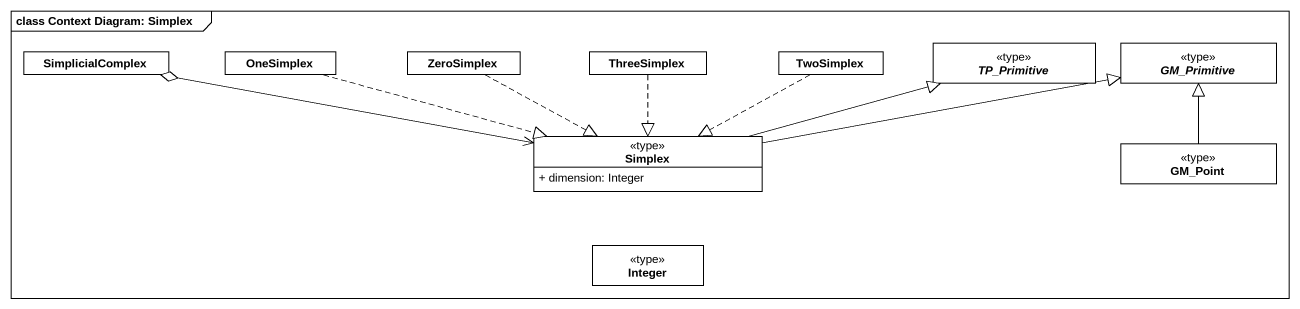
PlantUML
@startuml
mainframe class Context Diagram: Simplex
hide circle
hide empty members
skinparam classAttributeIconSize 0
class SimplicialComplex
class OneSimplex
class ZeroSimplex
class ThreeSimplex
class TwoSimplex
abstract class TP_Primitive <<type>>
abstract class GM_Primitive <<type>>
class Simplex <<type>> {
  + dimension: Integer
}
class GM_Point <<type>>
class Integer <<type>>
OneSimplex .right.|> Simplex
ZeroSimplex .right.|> Simplex
ThreeSimplex ..|> Simplex
TwoSimplex .left.|> Simplex
Simplex <-left-o SimplicialComplex
Simplex -right-|> TP_Primitive
Simplex -right-|> GM_Primitive
GM_Point -up-|> GM_Primitive
@enduml
